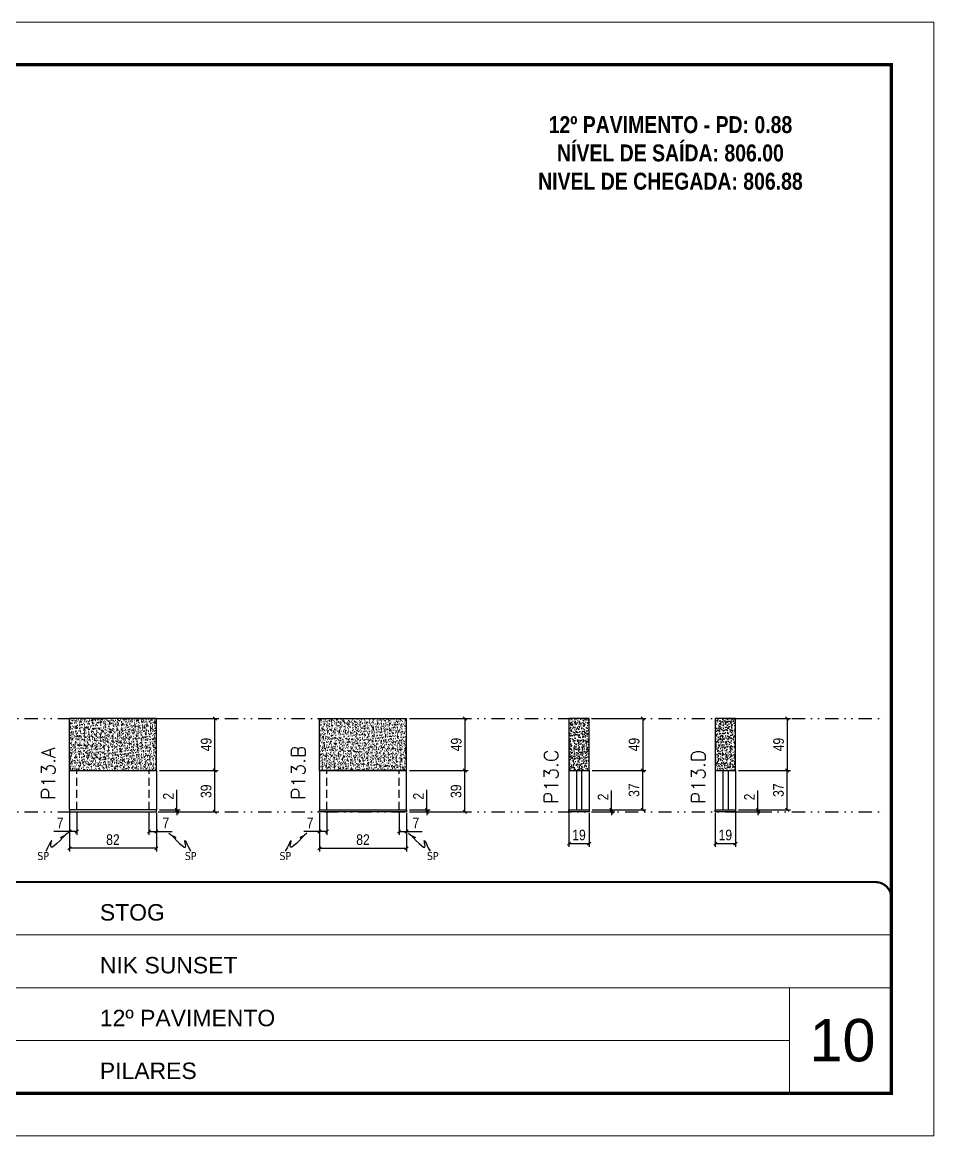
# Model space of a CAD drawing. Extents: x 808 to 7089, y -98 to 17032.
# Drawn here: x 3032 to 3892, y 13685 to 14735 of the extents above; entities that cross this region are included whole.
import ezdxf

# ---------------------------------------------------------------- set-up
doc = ezdxf.new("R2010")
doc.units = 0
for name, pattern in [('CONTINUO', [0]), ('DASHED', [0.75, 0.5, -0.25]), ('DIVIDE2', [0.625, 0.25, -0.125, 0, -0.125, 0, -0.125]), ('HIDDEN', [0.375, 0.25, -0.125])]:
    doc.linetypes.add(name, pattern=pattern)
for name, color, linetype, lineweight in [('CARIMBO', 255, 'Continuous', 9), ('Folhas', 255, 'Continuous', 9), ('SARRAFO DE PRESSAO', 251, 'DASHED', 9), ('Texto Seção', 7, 'Continuous', 15)]:
    doc.layers.add(name, color=color, linetype=linetype, lineweight=lineweight)
for name, color, linetype in [('COTA', 241, 'Continuous'), ('NOMENCLATURA', 7, 'Continuous'), ('Nível', 160, 'Continuous'), ('Painéis', 200, 'Continuous'), ('SARR_2.2x7', 40, 'Continuous'), ('Sarrafo de Pressão', 42, 'HIDDEN'), ('texto', 7, 'Continuous')]:
    doc.layers.add(name, color=color, linetype=linetype)
doc.styles.add('ARIAL', font='arial.ttf')
doc.styles.add('COTA TECNICA', font='techl___.ttf', dxfattribs={"height": 10})
doc.styles.add('COTA TECNICA-50', font='techl___.ttf', dxfattribs={"height": 10})
doc.styles.add('REGUA-120', font='ROMANS.shx', dxfattribs={"height": 15})
doc.styles.add('ROMANC', font='techb___.ttf', dxfattribs={"height": 2.5})
doc.styles.get("Standard").update_dxf_attribs({"font": 'arial.ttf'})
doc.dimstyles.new('COTA PAINEL-50', dxfattribs={"dimtxt": 10, "dimasz": 3, "dimexe": 3, "dimexo": 3, "dimgap": 3, "dimtad": 1, "dimdec": 1, "dimzin": 12, "dimdsep": 46, "dimtxsty": 'COTA TECNICA-50', "dimblk1": 'OBLIQUE', "dimblk2": 'OBLIQUE', "dimsah": 1, "dimcen": 0.9, "dimclrd": 4, "dimclre": 4, "dimclrt": 240, "dimadec": 1, "dimazin": 3, "dimtfac": 1, "dimtdec": 1, "dimtmove": 0, "dimatfit": 3, "dimfxl": 1, "dimtolj": 1, "dimtzin": 12, "dimarcsym": 0})
doc.dimstyles.new('PAINEL', dxfattribs={"dimtxt": 10, "dimasz": 3, "dimexe": 3, "dimexo": 3, "dimgap": 3, "dimtad": 1, "dimdec": 1, "dimzin": 12, "dimdsep": 46, "dimtxsty": 'COTA TECNICA', "dimblk1": 'OBLIQUE', "dimblk2": 'OBLIQUE', "dimsah": 1, "dimcen": 0.9, "dimclrd": 4, "dimclre": 4, "dimclrt": 240, "dimadec": 1, "dimazin": 3, "dimtfac": 1, "dimtdec": 1, "dimtmove": 0, "dimatfit": 3, "dimfxl": 1, "dimtolj": 1, "dimtzin": 12, "dimarcsym": 0})
doc.dimstyles.get("Standard").update_dxf_attribs({"dimtxt": 0.18, "dimasz": 0.18, "dimexe": 0.18, "dimexo": 0.0625, "dimgap": 0.09, "dimtad": 0, "dimtih": 1, "dimtoh": 1, "dimdec": 4, "dimzin": 0, "dimdsep": 46, "dimtxsty": 'Standard', "dimcen": 0.09, "dimadec": 0, "dimazin": 0, "dimtfac": 1, "dimtdec": 4, "dimtofl": 0, "dimtmove": 0, "dimatfit": 3, "dimfxl": 1, "dimtolj": 1, "dimtzin": 0, "dimarcsym": 0})

# ---------------------------------------------------------------- blocks, each defined once
blk = doc.blocks.new('9999999999')
at = {"color": 30, "linetype": 'CONTINUO'}
for p, q in [((98564.6, 34379.6), (99584, 34379.6)), ((98564.6, 34329.8), (99488, 34329.8)), ((99584, 34329.8), (99488, 34329.8)), ((99488, 34329.8), (99488, 34230.2)), ((98564.6, 34280), (99488, 34280))]:
    blk.add_line(p, q, dxfattribs=at)
at = {"color": 30, "linetype": 'CONTINUO', "const_width": 2}
blk.add_lwpolyline([(99584, 34230.2), (99584, 34414.4, 0.414214), (99569, 34429.4), (98229, 34429.4, 0.414214), (98214, 34414.4), (98214, 34245.2, 0.414214), (98229, 34230.2), (99584, 34230.2)], format="xyb", dxfattribs=at)
at = {"layer": 'Folhas'}
blk.add_lwpolyline([(98139, 34190.2), (99624, 34190.2), (99624, 35240.2), (98139, 35240.2)], close=True, dxfattribs=at)
at = {"layer": 'Folhas', "color": 30, "const_width": 3}
blk.add_lwpolyline([(98214, 34230.2), (99584, 34230.2), (99584, 35200.2), (98214, 35200.2)], close=True, dxfattribs=at)
at = {"color": 7, "linetype": 'Continuous', "ltscale": 5, "style": 'ARIAL'}
for s, height, p in [('STOG', 15.48, (98837.7, 34393.1)), ('NIK SUNSET', 15.48, (98837.7, 34343.3)), ('12º PAVIMENTO', 15.483, (98837.7, 34293.5)), ('PILARES', 15.48, (98837.7, 34243.7))]:
    blk.add_text(s, height=height, dxfattribs=at).set_placement(p)
blk = doc.blocks.new('_Oblique')
at = {"color": 0, "linetype": 'ByBlock', "lineweight": -2}
blk.add_line((-0.5, -0.5), (0.5, 0.5), dxfattribs=at)
blk = doc.blocks.new('*D1225')
at = {"layer": 'COTA', "color": 4, "lineweight": -2, "transparency": 16777216}
for p, q in [((3076.7, 13989.7), (3076.7, 13953.4)), ((3158.7, 13989.7), (3158.7, 13953.4)), ((3158.7, 13956.4), (3076.7, 13956.4))]:
    blk.add_line(p, q, dxfattribs=at)
at = {"layer": 'Defpoints', "color": 0, "transparency": 16777216}
for p in [(3076.7, 13992.7), (3158.7, 13992.7), (3076.7, 13956.4)]:
    blk.add_point(p, dxfattribs=at)
at = {"layer": 'COTA', "color": 4, "lineweight": -2, "transparency": 16777216, "xscale": 3, "yscale": 3, "zscale": 3, "rotation": 180}
blk.add_blockref('_Oblique', (3076.7, 13956.4), dxfattribs=at)
at = {"layer": 'COTA', "color": 4, "lineweight": -2, "transparency": 16777216, "xscale": 3, "yscale": 3, "zscale": 3}
blk.add_blockref('_Oblique', (3158.7, 13956.4), dxfattribs=at)
at = {"layer": 'COTA', "color": 240, "transparency": 16777216, "insert": (3117.7, 13964.5), "char_height": 10, "attachment_point": 5, "style": 'COTA TECNICA'}
blk.add_mtext('\\A1;82', dxfattribs=at)
blk = doc.blocks.new('*D1226')
at = {"layer": 'COTA', "color": 4, "lineweight": -2, "transparency": 16777216}
for p, q in [((3151.7, 13989.7), (3151.7, 13969.2)), ((3158.7, 13987.7), (3158.7, 13969.2)), ((3151.7, 13972.2), (3158.7, 13972.2)), ((3158.7, 13972.2), (3173.5, 13972.2))]:
    blk.add_line(p, q, dxfattribs=at)
at = {"layer": 'Defpoints', "color": 0, "transparency": 16777216}
for p in [(3151.7, 13992.7), (3158.7, 13990.7), (3158.7, 13972.2)]:
    blk.add_point(p, dxfattribs=at)
at = {"layer": 'COTA', "color": 4, "lineweight": -2, "transparency": 16777216, "xscale": 3, "yscale": 3, "zscale": 3, "rotation": 180}
blk.add_blockref('_Oblique', (3151.7, 13972.2), dxfattribs=at)
at = {"layer": 'COTA', "color": 4, "lineweight": -2, "transparency": 16777216, "xscale": 3, "yscale": 3, "zscale": 3}
blk.add_blockref('_Oblique', (3158.7, 13972.2), dxfattribs=at)
at = {"layer": 'COTA', "color": 240, "transparency": 16777216, "insert": (3167.6, 13980.3), "char_height": 10, "attachment_point": 5, "style": 'COTA TECNICA-50'}
blk.add_mtext('\\A1;7', dxfattribs=at)
blk = doc.blocks.new('*D1227')
at = {"layer": 'COTA', "color": 4, "lineweight": -2, "transparency": 16777216}
for p, q in [((3076.7, 13987.7), (3076.7, 13969.2)), ((3083.7, 13989.7), (3083.7, 13969.2)), ((3076.7, 13972.2), (3062, 13972.2)), ((3083.7, 13972.2), (3076.7, 13972.2))]:
    blk.add_line(p, q, dxfattribs=at)
at = {"layer": 'Defpoints', "color": 0, "transparency": 16777216}
for p in [(3076.7, 13990.7), (3083.7, 13992.7), (3076.7, 13972.2)]:
    blk.add_point(p, dxfattribs=at)
at = {"layer": 'COTA', "color": 4, "lineweight": -2, "transparency": 16777216, "xscale": 3, "yscale": 3, "zscale": 3, "rotation": 180}
blk.add_blockref('_Oblique', (3076.7, 13972.2), dxfattribs=at)
at = {"layer": 'COTA', "color": 4, "lineweight": -2, "transparency": 16777216, "xscale": 3, "yscale": 3, "zscale": 3}
blk.add_blockref('_Oblique', (3083.7, 13972.2), dxfattribs=at)
at = {"layer": 'COTA', "color": 240, "transparency": 16777216, "insert": (3067.9, 13980.3), "char_height": 10, "attachment_point": 5, "style": 'COTA TECNICA-50'}
blk.add_mtext('\\A1;7', dxfattribs=at)
blk = doc.blocks.new('*D1228')
at = {"layer": 'COTA', "color": 4, "linetype": 'ByBlock', "lineweight": -2, "transparency": 16777216}
for p, q in [((3161.7, 14029.7), (3216.8, 14029.7)), ((3213.8, 13990.7), (3213.8, 14029.7)), ((3161.7, 13990.7), (3216.8, 13990.7))]:
    blk.add_line(p, q, dxfattribs=at)
at = {"layer": 'Defpoints', "color": 0, "linetype": 'ByBlock', "transparency": 16777216}
for p in [(3158.7, 14029.7), (3213.8, 14029.7), (3158.7, 13990.7)]:
    blk.add_point(p, dxfattribs=at)
at = {"layer": 'COTA', "color": 4, "linetype": 'ByBlock', "lineweight": -2, "transparency": 16777216, "xscale": 3, "yscale": 3, "zscale": 3}
for p, rotation in [((3213.8, 14029.7), 90), ((3213.8, 13990.7), 270)]:
    blk.add_blockref('_Oblique', p, dxfattribs=dict(at, rotation=rotation))
at = {"layer": 'COTA', "color": 240, "linetype": 'ByBlock', "transparency": 16777216, "insert": (3205.6, 14010.2), "char_height": 10, "attachment_point": 5, "rotation": 90, "style": 'COTA TECNICA'}
blk.add_mtext('\\A1;39', dxfattribs=at)
blk = doc.blocks.new('*D1229')
at = {"layer": 'COTA', "color": 4, "lineweight": -2, "transparency": 16777216}
for p, q in [((3178, 13992.7), (3178, 14011.5)), ((3161.7, 13992.7), (3181, 13992.7)), ((3161.7, 13990.7), (3181, 13990.7)), ((3178, 13990.7), (3178, 13992.7)), ((3178, 13990.7), (3178, 13987.7))]:
    blk.add_line(p, q, dxfattribs=at)
at = {"layer": 'Defpoints', "color": 0, "transparency": 16777216}
for p in [(3158.7, 13992.7), (3158.7, 13990.7), (3178, 13990.7)]:
    blk.add_point(p, dxfattribs=at)
at = {"layer": 'COTA', "color": 4, "lineweight": -2, "transparency": 16777216, "xscale": 3, "yscale": 3, "zscale": 3}
for p, rotation in [((3178, 13992.7), 270), ((3178, 13990.7), 90)]:
    blk.add_blockref('_Oblique', p, dxfattribs=dict(at, rotation=rotation))
at = {"layer": 'COTA', "color": 240, "transparency": 16777216, "insert": (3170, 14005.5), "char_height": 10, "attachment_point": 5, "rotation": 90, "style": 'COTA TECNICA-50'}
blk.add_mtext('\\A1;2', dxfattribs=at)
blk = doc.blocks.new('*D1230')
at = {"layer": 'COTA', "color": 4, "linetype": 'ByBlock', "lineweight": -2, "transparency": 16777216}
for p, q in [((3161.7, 14029.7), (3216.8, 14029.7)), ((3213.8, 13990.7), (3213.8, 14029.7)), ((3161.7, 13990.7), (3216.8, 13990.7))]:
    blk.add_line(p, q, dxfattribs=at)
at = {"layer": 'Defpoints', "color": 0, "linetype": 'ByBlock', "transparency": 16777216}
for p in [(3158.7, 14029.7), (3213.8, 14029.7), (3158.7, 13990.7)]:
    blk.add_point(p, dxfattribs=at)
at = {"layer": 'COTA', "color": 4, "linetype": 'ByBlock', "lineweight": -2, "transparency": 16777216, "xscale": 3, "yscale": 3, "zscale": 3}
for p, rotation in [((3213.8, 14029.7), 90), ((3213.8, 13990.7), 270)]:
    blk.add_blockref('_Oblique', p, dxfattribs=dict(at, rotation=rotation))
at = {"layer": 'COTA', "color": 240, "linetype": 'ByBlock', "transparency": 16777216, "insert": (3205.6, 14010.2), "char_height": 10, "attachment_point": 5, "rotation": 90, "style": 'COTA TECNICA'}
blk.add_mtext('\\A1;39', dxfattribs=at)
blk = doc.blocks.new('*D1231')
at = {"layer": 'COTA', "color": 4, "lineweight": -2, "transparency": 16777216}
for p, q in [((3685.7, 13989.7), (3685.7, 13957.8)), ((3704.7, 13989.7), (3704.7, 13957.8)), ((3685.7, 13960.8), (3704.7, 13960.8))]:
    blk.add_line(p, q, dxfattribs=at)
at = {"layer": 'Defpoints', "color": 0, "transparency": 16777216}
for p in [(3685.7, 13992.7), (3704.7, 13992.7), (3704.7, 13960.8)]:
    blk.add_point(p, dxfattribs=at)
at = {"layer": 'COTA', "color": 4, "lineweight": -2, "transparency": 16777216, "xscale": 3, "yscale": 3, "zscale": 3, "rotation": 180}
blk.add_blockref('_Oblique', (3685.7, 13960.8), dxfattribs=at)
at = {"layer": 'COTA', "color": 4, "lineweight": -2, "transparency": 16777216, "xscale": 3, "yscale": 3, "zscale": 3}
blk.add_blockref('_Oblique', (3704.7, 13960.8), dxfattribs=at)
at = {"layer": 'COTA', "color": 240, "transparency": 16777216, "insert": (3695.2, 13968.9), "char_height": 10, "attachment_point": 5, "style": 'COTA TECNICA'}
blk.add_mtext('\\A1;19', dxfattribs=at)
blk = doc.blocks.new('*D1232')
at = {"layer": 'COTA', "color": 4, "lineweight": -2, "transparency": 16777216}
for p, q in [((3725.9, 13992.7), (3725.9, 14010.9)), ((3707.7, 13992.7), (3728.9, 13992.7)), ((3707.7, 13990.7), (3728.9, 13990.7)), ((3725.9, 13990.7), (3725.9, 13992.7)), ((3725.9, 13990.7), (3725.9, 13987.7))]:
    blk.add_line(p, q, dxfattribs=at)
at = {"layer": 'Defpoints', "color": 0, "transparency": 16777216}
for p in [(3704.7, 13992.7), (3704.7, 13990.7), (3725.9, 13992.7)]:
    blk.add_point(p, dxfattribs=at)
at = {"layer": 'COTA', "color": 4, "lineweight": -2, "transparency": 16777216, "xscale": 3, "yscale": 3, "zscale": 3}
for p, rotation in [((3725.9, 13992.7), 270), ((3725.9, 13990.7), 90)]:
    blk.add_blockref('_Oblique', p, dxfattribs=dict(at, rotation=rotation))
at = {"layer": 'COTA', "color": 240, "transparency": 16777216, "insert": (3717.9, 14004.8), "char_height": 10, "attachment_point": 5, "rotation": 90, "style": 'COTA TECNICA-50'}
blk.add_mtext('\\A1;2', dxfattribs=at)
blk = doc.blocks.new('*D1244')
at = {"layer": 'COTA', "color": 4, "linetype": 'ByBlock', "lineweight": -2, "transparency": 16777216}
for p, q in [((3707.7, 14078.7), (3756.5, 14078.7)), ((3753.5, 14078.7), (3753.5, 14029.7)), ((3707.7, 14029.7), (3756.5, 14029.7))]:
    blk.add_line(p, q, dxfattribs=at)
at = {"layer": 'Defpoints', "color": 0, "linetype": 'ByBlock', "transparency": 16777216}
for p in [(3704.7, 14078.7), (3704.7, 14029.7), (3753.5, 14029.7)]:
    blk.add_point(p, dxfattribs=at)
at = {"layer": 'COTA', "color": 4, "linetype": 'ByBlock', "lineweight": -2, "transparency": 16777216, "xscale": 3, "yscale": 3, "zscale": 3}
for p, rotation in [((3753.5, 14078.7), 90), ((3753.5, 14029.7), 270)]:
    blk.add_blockref('_Oblique', p, dxfattribs=dict(at, rotation=rotation))
at = {"layer": 'COTA', "color": 240, "linetype": 'ByBlock', "transparency": 16777216, "insert": (3745.4, 14054.2), "char_height": 10, "attachment_point": 5, "rotation": 90, "style": 'COTA TECNICA'}
blk.add_mtext('\\A1;49', dxfattribs=at)
blk = doc.blocks.new('*D1245')
at = {"layer": 'COTA', "color": 4, "lineweight": -2, "transparency": 16777216}
for p, q in [((3707.7, 14029.7), (3756.5, 14029.7)), ((3753.5, 13992.7), (3753.5, 14029.7)), ((3707.7, 13992.7), (3756.5, 13992.7))]:
    blk.add_line(p, q, dxfattribs=at)
at = {"layer": 'Defpoints', "color": 0, "transparency": 16777216}
for p in [(3704.7, 14029.7), (3753.5, 14029.7), (3704.7, 13992.7)]:
    blk.add_point(p, dxfattribs=at)
at = {"layer": 'COTA', "color": 4, "lineweight": -2, "transparency": 16777216, "xscale": 3, "yscale": 3, "zscale": 3}
for p, rotation in [((3753.5, 14029.7), 90), ((3753.5, 13992.7), 270)]:
    blk.add_blockref('_Oblique', p, dxfattribs=dict(at, rotation=rotation))
at = {"layer": 'COTA', "color": 240, "transparency": 16777216, "insert": (3745.3, 14011.2), "char_height": 10, "attachment_point": 5, "rotation": 90, "style": 'COTA TECNICA-50'}
blk.add_mtext('\\A1;37', dxfattribs=at)
blk = doc.blocks.new('*D1233')
at = {"layer": 'COTA', "color": 4, "lineweight": -2, "transparency": 16777216}
for p, q in [((3312.5, 13989.7), (3312.5, 13953.4)), ((3394.5, 13989.7), (3394.5, 13953.4)), ((3312.5, 13956.4), (3394.5, 13956.4))]:
    blk.add_line(p, q, dxfattribs=at)
at = {"layer": 'Defpoints', "color": 0, "transparency": 16777216}
for p in [(3312.5, 13992.7), (3394.5, 13992.7), (3394.5, 13956.4)]:
    blk.add_point(p, dxfattribs=at)
at = {"layer": 'COTA', "color": 4, "lineweight": -2, "transparency": 16777216, "xscale": 3, "yscale": 3, "zscale": 3, "rotation": 180}
blk.add_blockref('_Oblique', (3312.5, 13956.4), dxfattribs=at)
at = {"layer": 'COTA', "color": 4, "lineweight": -2, "transparency": 16777216, "xscale": 3, "yscale": 3, "zscale": 3}
blk.add_blockref('_Oblique', (3394.5, 13956.4), dxfattribs=at)
at = {"layer": 'COTA', "color": 240, "transparency": 16777216, "insert": (3353.5, 13964.5), "char_height": 10, "attachment_point": 5, "style": 'COTA TECNICA'}
blk.add_mtext('\\A1;82', dxfattribs=at)
blk = doc.blocks.new('*D1234')
at = {"layer": 'COTA', "color": 4, "lineweight": -2, "transparency": 16777216}
for p, q in [((3312.5, 13987.7), (3312.5, 13969.2)), ((3319.5, 13989.7), (3319.5, 13969.2)), ((3312.5, 13972.2), (3297.8, 13972.2)), ((3319.5, 13972.2), (3312.5, 13972.2))]:
    blk.add_line(p, q, dxfattribs=at)
at = {"layer": 'Defpoints', "color": 0, "transparency": 16777216}
for p in [(3312.5, 13990.7), (3319.5, 13992.7), (3312.5, 13972.2)]:
    blk.add_point(p, dxfattribs=at)
at = {"layer": 'COTA', "color": 4, "lineweight": -2, "transparency": 16777216, "xscale": 3, "yscale": 3, "zscale": 3, "rotation": 180}
blk.add_blockref('_Oblique', (3312.5, 13972.2), dxfattribs=at)
at = {"layer": 'COTA', "color": 4, "lineweight": -2, "transparency": 16777216, "xscale": 3, "yscale": 3, "zscale": 3}
blk.add_blockref('_Oblique', (3319.5, 13972.2), dxfattribs=at)
at = {"layer": 'COTA', "color": 240, "transparency": 16777216, "insert": (3303.6, 13980.3), "char_height": 10, "attachment_point": 5, "style": 'COTA TECNICA-50'}
blk.add_mtext('\\A1;7', dxfattribs=at)
blk = doc.blocks.new('*D1235')
at = {"layer": 'COTA', "color": 4, "lineweight": -2, "transparency": 16777216}
for p, q in [((3387.5, 13989.7), (3387.5, 13969.2)), ((3394.5, 13987.7), (3394.5, 13969.2)), ((3387.5, 13972.2), (3394.5, 13972.2)), ((3394.5, 13972.2), (3409.2, 13972.2))]:
    blk.add_line(p, q, dxfattribs=at)
at = {"layer": 'Defpoints', "color": 0, "transparency": 16777216}
for p in [(3387.5, 13992.7), (3394.5, 13990.7), (3394.5, 13972.2)]:
    blk.add_point(p, dxfattribs=at)
at = {"layer": 'COTA', "color": 4, "lineweight": -2, "transparency": 16777216, "xscale": 3, "yscale": 3, "zscale": 3, "rotation": 180}
blk.add_blockref('_Oblique', (3387.5, 13972.2), dxfattribs=at)
at = {"layer": 'COTA', "color": 4, "lineweight": -2, "transparency": 16777216, "xscale": 3, "yscale": 3, "zscale": 3}
blk.add_blockref('_Oblique', (3394.5, 13972.2), dxfattribs=at)
at = {"layer": 'COTA', "color": 240, "transparency": 16777216, "insert": (3403.4, 13980.3), "char_height": 10, "attachment_point": 5, "style": 'COTA TECNICA-50'}
blk.add_mtext('\\A1;7', dxfattribs=at)
blk = doc.blocks.new('*D1236')
at = {"layer": 'COTA', "color": 4, "linetype": 'ByBlock', "lineweight": -2, "transparency": 16777216}
for p, q in [((3397.5, 14029.7), (3452.6, 14029.7)), ((3449.6, 13990.7), (3449.6, 14029.7)), ((3397.5, 13990.7), (3452.6, 13990.7))]:
    blk.add_line(p, q, dxfattribs=at)
at = {"layer": 'Defpoints', "color": 0, "linetype": 'ByBlock', "transparency": 16777216}
for p in [(3394.5, 14029.7), (3449.6, 14029.7), (3394.5, 13990.7)]:
    blk.add_point(p, dxfattribs=at)
at = {"layer": 'COTA', "color": 4, "linetype": 'ByBlock', "lineweight": -2, "transparency": 16777216, "xscale": 3, "yscale": 3, "zscale": 3}
for p, rotation in [((3449.6, 14029.7), 90), ((3449.6, 13990.7), 270)]:
    blk.add_blockref('_Oblique', p, dxfattribs=dict(at, rotation=rotation))
at = {"layer": 'COTA', "color": 240, "linetype": 'ByBlock', "transparency": 16777216, "insert": (3441.3, 14010.2), "char_height": 10, "attachment_point": 5, "rotation": 90, "style": 'COTA TECNICA'}
blk.add_mtext('\\A1;39', dxfattribs=at)
blk = doc.blocks.new('*D1237')
at = {"layer": 'COTA', "color": 4, "lineweight": -2, "transparency": 16777216}
for p, q in [((3413.8, 13992.7), (3413.8, 14011.5)), ((3397.5, 13992.7), (3416.8, 13992.7)), ((3397.5, 13990.7), (3416.8, 13990.7)), ((3413.8, 13990.7), (3413.8, 13992.7)), ((3413.8, 13990.7), (3413.8, 13987.7))]:
    blk.add_line(p, q, dxfattribs=at)
at = {"layer": 'Defpoints', "color": 0, "transparency": 16777216}
for p in [(3394.5, 13992.7), (3394.5, 13990.7), (3413.8, 13990.7)]:
    blk.add_point(p, dxfattribs=at)
at = {"layer": 'COTA', "color": 4, "lineweight": -2, "transparency": 16777216, "xscale": 3, "yscale": 3, "zscale": 3}
for p, rotation in [((3413.8, 13992.7), 270), ((3413.8, 13990.7), 90)]:
    blk.add_blockref('_Oblique', p, dxfattribs=dict(at, rotation=rotation))
at = {"layer": 'COTA', "color": 240, "transparency": 16777216, "insert": (3405.8, 14005.5), "char_height": 10, "attachment_point": 5, "rotation": 90, "style": 'COTA TECNICA-50'}
blk.add_mtext('\\A1;2', dxfattribs=at)
blk = doc.blocks.new('*D1238')
at = {"layer": 'COTA', "color": 4, "linetype": 'ByBlock', "lineweight": -2, "transparency": 16777216}
for p, q in [((3397.5, 14029.7), (3452.6, 14029.7)), ((3449.6, 13990.7), (3449.6, 14029.7)), ((3397.5, 13990.7), (3452.6, 13990.7))]:
    blk.add_line(p, q, dxfattribs=at)
at = {"layer": 'Defpoints', "color": 0, "linetype": 'ByBlock', "transparency": 16777216}
for p in [(3394.5, 14029.7), (3449.6, 14029.7), (3394.5, 13990.7)]:
    blk.add_point(p, dxfattribs=at)
at = {"layer": 'COTA', "color": 4, "linetype": 'ByBlock', "lineweight": -2, "transparency": 16777216, "xscale": 3, "yscale": 3, "zscale": 3}
for p, rotation in [((3449.6, 14029.7), 90), ((3449.6, 13990.7), 270)]:
    blk.add_blockref('_Oblique', p, dxfattribs=dict(at, rotation=rotation))
at = {"layer": 'COTA', "color": 240, "linetype": 'ByBlock', "transparency": 16777216, "insert": (3441.3, 14010.2), "char_height": 10, "attachment_point": 5, "rotation": 90, "style": 'COTA TECNICA'}
blk.add_mtext('\\A1;39', dxfattribs=at)
blk = doc.blocks.new('*D1239')
at = {"layer": 'COTA', "color": 4, "lineweight": -2, "transparency": 16777216}
for p, q in [((3547.7, 13989.7), (3547.7, 13957.8)), ((3566.7, 13989.7), (3566.7, 13957.8)), ((3547.7, 13960.8), (3566.7, 13960.8))]:
    blk.add_line(p, q, dxfattribs=at)
at = {"layer": 'Defpoints', "color": 0, "transparency": 16777216}
for p in [(3547.7, 13992.7), (3566.7, 13992.7), (3566.7, 13960.8)]:
    blk.add_point(p, dxfattribs=at)
at = {"layer": 'COTA', "color": 4, "lineweight": -2, "transparency": 16777216, "xscale": 3, "yscale": 3, "zscale": 3, "rotation": 180}
blk.add_blockref('_Oblique', (3547.7, 13960.8), dxfattribs=at)
at = {"layer": 'COTA', "color": 4, "lineweight": -2, "transparency": 16777216, "xscale": 3, "yscale": 3, "zscale": 3}
blk.add_blockref('_Oblique', (3566.7, 13960.8), dxfattribs=at)
at = {"layer": 'COTA', "color": 240, "transparency": 16777216, "insert": (3557.2, 13968.9), "char_height": 10, "attachment_point": 5, "style": 'COTA TECNICA'}
blk.add_mtext('\\A1;19', dxfattribs=at)
blk = doc.blocks.new('*D1240')
at = {"layer": 'COTA', "color": 4, "lineweight": -2, "transparency": 16777216}
for p, q in [((3587.9, 13992.7), (3587.9, 14010.9)), ((3569.7, 13992.7), (3590.9, 13992.7)), ((3569.7, 13990.7), (3590.9, 13990.7)), ((3587.9, 13990.7), (3587.9, 13992.7)), ((3587.9, 13990.7), (3587.9, 13987.7))]:
    blk.add_line(p, q, dxfattribs=at)
at = {"layer": 'Defpoints', "color": 0, "transparency": 16777216}
for p in [(3566.7, 13992.7), (3566.7, 13990.7), (3587.9, 13992.7)]:
    blk.add_point(p, dxfattribs=at)
at = {"layer": 'COTA', "color": 4, "lineweight": -2, "transparency": 16777216, "xscale": 3, "yscale": 3, "zscale": 3}
for p, rotation in [((3587.9, 13992.7), 270), ((3587.9, 13990.7), 90)]:
    blk.add_blockref('_Oblique', p, dxfattribs=dict(at, rotation=rotation))
at = {"layer": 'COTA', "color": 240, "transparency": 16777216, "insert": (3579.9, 14004.8), "char_height": 10, "attachment_point": 5, "rotation": 90, "style": 'COTA TECNICA-50'}
blk.add_mtext('\\A1;2', dxfattribs=at)
blk = doc.blocks.new('*D1246')
at = {"layer": 'COTA', "color": 4, "linetype": 'ByBlock', "lineweight": -2, "transparency": 16777216}
for p, q in [((3569.7, 14078.7), (3620.3, 14078.7)), ((3617.3, 14078.7), (3617.3, 14029.7)), ((3569.7, 14029.7), (3620.3, 14029.7))]:
    blk.add_line(p, q, dxfattribs=at)
at = {"layer": 'Defpoints', "color": 0, "linetype": 'ByBlock', "transparency": 16777216}
for p in [(3566.7, 14078.7), (3566.7, 14029.7), (3617.3, 14029.7)]:
    blk.add_point(p, dxfattribs=at)
at = {"layer": 'COTA', "color": 4, "linetype": 'ByBlock', "lineweight": -2, "transparency": 16777216, "xscale": 3, "yscale": 3, "zscale": 3}
for p, rotation in [((3617.3, 14078.7), 90), ((3617.3, 14029.7), 270)]:
    blk.add_blockref('_Oblique', p, dxfattribs=dict(at, rotation=rotation))
at = {"layer": 'COTA', "color": 240, "linetype": 'ByBlock', "transparency": 16777216, "insert": (3609.2, 14054.2), "char_height": 10, "attachment_point": 5, "rotation": 90, "style": 'COTA TECNICA'}
blk.add_mtext('\\A1;49', dxfattribs=at)
blk = doc.blocks.new('*D1247')
at = {"layer": 'COTA', "color": 4, "lineweight": -2, "transparency": 16777216}
for p, q in [((3569.7, 14029.7), (3620.3, 14029.7)), ((3617.3, 13992.7), (3617.3, 14029.7)), ((3569.7, 13992.7), (3620.3, 13992.7))]:
    blk.add_line(p, q, dxfattribs=at)
at = {"layer": 'Defpoints', "color": 0, "transparency": 16777216}
for p in [(3566.7, 14029.7), (3617.3, 14029.7), (3566.7, 13992.7)]:
    blk.add_point(p, dxfattribs=at)
at = {"layer": 'COTA', "color": 4, "lineweight": -2, "transparency": 16777216, "xscale": 3, "yscale": 3, "zscale": 3}
for p, rotation in [((3617.3, 14029.7), 90), ((3617.3, 13992.7), 270)]:
    blk.add_blockref('_Oblique', p, dxfattribs=dict(at, rotation=rotation))
at = {"layer": 'COTA', "color": 240, "transparency": 16777216, "insert": (3609.1, 14011.2), "char_height": 10, "attachment_point": 5, "rotation": 90, "style": 'COTA TECNICA-50'}
blk.add_mtext('\\A1;37', dxfattribs=at)
blk = doc.blocks.new('*D1241')
at = {"layer": 'COTA', "color": 4, "lineweight": -2, "transparency": 16777216}
for p, q in [((3397.5, 14078.7), (3452.6, 14078.7)), ((3449.6, 14078.7), (3449.6, 14029.7)), ((3397.5, 14029.7), (3452.6, 14029.7))]:
    blk.add_line(p, q, dxfattribs=at)
at = {"layer": 'Defpoints', "color": 0, "transparency": 16777216}
for p in [(3394.5, 14078.7), (3394.5, 14029.7), (3449.6, 14029.7)]:
    blk.add_point(p, dxfattribs=at)
at = {"layer": 'COTA', "color": 4, "lineweight": -2, "transparency": 16777216, "xscale": 3, "yscale": 3, "zscale": 3}
for p, rotation in [((3449.6, 14078.7), 90), ((3449.6, 14029.7), 270)]:
    blk.add_blockref('_Oblique', p, dxfattribs=dict(at, rotation=rotation))
at = {"layer": 'COTA', "color": 240, "transparency": 16777216, "insert": (3441.5, 14054.2), "char_height": 10, "attachment_point": 5, "rotation": 90, "style": 'COTA TECNICA-50'}
blk.add_mtext('\\A1;49', dxfattribs=at)
blk = doc.blocks.new('*D1242')
at = {"layer": 'COTA', "color": 4, "lineweight": -2, "transparency": 16777216}
for p, q in [((3127.7, 14078.7), (3216.8, 14078.7)), ((3213.8, 14029.7), (3213.8, 14078.7)), ((3161.7, 14029.7), (3216.8, 14029.7))]:
    blk.add_line(p, q, dxfattribs=at)
at = {"layer": 'Defpoints', "color": 0, "transparency": 16777216}
for p in [(3124.7, 14078.7), (3213.8, 14078.7), (3158.7, 14029.7)]:
    blk.add_point(p, dxfattribs=at)
at = {"layer": 'COTA', "color": 4, "lineweight": -2, "transparency": 16777216, "xscale": 3, "yscale": 3, "zscale": 3}
for p, rotation in [((3213.8, 14078.7), 90), ((3213.8, 14029.7), 270)]:
    blk.add_blockref('_Oblique', p, dxfattribs=dict(at, rotation=rotation))
at = {"layer": 'COTA', "color": 240, "transparency": 16777216, "insert": (3205.7, 14054.2), "char_height": 10, "attachment_point": 5, "rotation": 90, "style": 'COTA TECNICA-50'}
blk.add_mtext('\\A1;49', dxfattribs=at)

msp = doc.modelspace()

# ---------------------------------------------------------------- hatches: boundary and pattern name
at = {"layer": 'COTA', "linetype": 'ByBlock'}
h = msp.add_hatch(dxfattribs=at)
h.set_pattern_fill('AR-CONC', color=256, scale=0.03)
h.paths.add_polyline_path([(3076.75, 14078.74), (3076.75, 14029.74), (3158.75, 14029.74), (3158.75, 14078.74)])
h = msp.add_hatch(dxfattribs=at)
h.set_pattern_fill('AR-CONC', color=256, scale=0.03)
h.paths.add_polyline_path([(3394.51, 14078.74), (3312.51, 14078.74), (3312.51, 14029.74), (3394.51, 14029.74)])
h = msp.add_hatch(dxfattribs=at)
h.set_pattern_fill('AR-CONC', color=256, scale=0.03)
h.paths.add_polyline_path([(3566.67, 14078.74), (3547.67, 14078.74), (3547.67, 14029.74), (3566.67, 14029.74)])
h = msp.add_hatch(dxfattribs=at)
h.set_pattern_fill('AR-CONC', color=256, scale=0.03)
h.paths.add_polyline_path([(3685.7, 14029.74), (3704.7, 14029.74), (3704.7, 14078.74), (3685.7, 14078.74)])

# ---------------------------------------------------------------- linework, layer by layer
for p, q in [((3076.75, 14029.74), (3076.75, 14078.74)), ((3158.75, 14078.74), (3076.75, 14078.74)), ((3158.75, 14078.74), (3158.75, 14078.74)), ((3158.75, 14029.74), (3158.75, 14078.74)), ((3312.51, 14078.74), (3312.51, 14078.74)), ((3312.51, 14029.74), (3312.51, 14078.74)), ((3312.51, 14078.74), (3394.51, 14078.74)), ((3394.51, 14029.74), (3394.51, 14078.74))]:
    msp.add_line(p, q, dxfattribs=at)
for points in [[(3547.67, 14029.72), (3566.67, 14029.72), (3566.67, 14078.74), (3547.67, 14078.74)], [(3685.7, 14029.72), (3704.7, 14029.72), (3704.7, 14078.74), (3685.7, 14078.74)]]:
    msp.add_lwpolyline(points, close=True, dxfattribs=at)
at = {"layer": 'Nível', "color": 4, "linetype": 'DIVIDE2', "ltscale": 50}
for p, q in [((2908.66, 14078.74), (3851.67, 14078.74)), ((2908.66, 13990.74), (3851.67, 13990.74))]:
    msp.add_line(p, q, dxfattribs=at)
at = {"layer": 'Painéis'}
for p, q in [((3076.75, 14029.74), (3158.75, 14029.74)), ((3076.75, 13992.74), (3076.75, 14029.74)), ((3158.75, 14029.74), (3158.75, 13992.74)), ((3312.51, 14029.74), (3394.51, 14029.74)), ((3394.51, 14029.74), (3312.51, 14029.74)), ((3312.51, 14029.74), (3312.51, 13992.74)), ((3394.51, 13992.74), (3394.51, 14029.74)), ((3547.67, 14029.74), (3547.67, 13992.74)), ((3547.67, 14029.74), (3566.67, 14029.74)), ((3566.67, 14029.74), (3566.67, 13992.74)), ((3685.7, 14029.74), (3685.7, 13992.74)), ((3685.7, 14029.74), (3704.7, 14029.74)), ((3704.7, 14029.74), (3704.7, 13992.74)), ((3158.75, 13992.74), (3076.75, 13992.74)), ((3312.51, 13992.74), (3394.51, 13992.74)), ((3547.67, 13992.74), (3566.67, 13992.74)), ((3547.67, 13992.74), (3566.67, 13992.74)), ((3547.67, 13990.74), (3547.67, 13992.74)), ((3566.67, 13990.74), (3547.67, 13990.74)), ((3566.67, 13992.74), (3566.67, 13990.74)), ((3685.7, 13992.74), (3704.7, 13992.74)), ((3685.7, 13992.74), (3704.7, 13992.74)), ((3685.7, 13990.74), (3685.7, 13992.74)), ((3704.7, 13990.74), (3685.7, 13990.74)), ((3704.7, 13992.74), (3704.7, 13990.74))]:
    msp.add_line(p, q, dxfattribs=at)
for points in [[(3076.75, 13990.74), (3158.75, 13990.74), (3158.75, 13992.74), (3076.75, 13992.74)], [(3394.51, 13990.74), (3312.51, 13990.74), (3312.51, 13992.74), (3394.51, 13992.74)]]:
    msp.add_lwpolyline(points, close=True, dxfattribs=at)
at = {"layer": 'SARR_2.2x7'}
for p, q in [((3554.67, 14029.74), (3554.67, 13992.74)), ((3559.67, 14029.74), (3559.67, 13992.74)), ((3692.7, 14029.74), (3692.7, 13992.74)), ((3697.7, 14029.74), (3697.7, 13992.74))]:
    msp.add_line(p, q, dxfattribs=at)
at = {"layer": 'Sarrafo de Pressão', "ltscale": 30}
for p, q in [((3083.75, 13992.74), (3083.75, 14029.74)), ((3151.75, 13992.74), (3151.75, 14029.74)), ((3319.51, 13992.74), (3319.51, 14029.74)), ((3387.51, 13992.74), (3387.51, 14029.74))]:
    msp.add_line(p, q, dxfattribs=at)

# ---------------------------------------------------------------- block references
at = {"layer": 'SARRAFO DE PRESSAO', "color": 6, "linetype": 'ByBlock'}
msp.add_blockref('9999999999', (-95732.31, -20504.88), dxfattribs=at)

# ---------------------------------------------------------------- texts
at = {"layer": 'CARIMBO', "style": 'ARIAL'}
msp.add_text('10', height=40, dxfattribs=at).set_placement((3774.53, 13755.47))
at = {"layer": 'NOMENCLATURA', "color": 2, "insert": (3643.41, 14673.47), "char_height": 16, "attachment_point": 2, "style": 'ROMANC'}
msp.add_mtext_dynamic_manual_height_columns('\\P12º PAVIMENTO - PD: 0.88\\PNÍVEL DE SAÍDA: 806.00\\PNIVEL DE CHEGADA: 806.88', width=328.3607, gutter_width=1, heights=[0], dxfattribs=at)
at = {"layer": 'texto', "color": 0, "char_height": 7.5, "attachment_point": 5}
for insert in [(3051.97, 13949.06), (3190.99, 13949.06), (3280.26, 13949.06), (3419.29, 13949.06)]:
    msp.add_mtext('{\\fTahoma|b0|i0|c0|p34;\\C4;SP}', dxfattribs=dict(at, insert=insert))
at = {"layer": 'Texto Seção', "char_height": 13, "width": 285.3299, "attachment_point": 7, "rotation": 90, "style": 'REGUA-120'}
for s, insert in [('P13.A', (3063.28, 14001.99)), ('P13.B', (3299.04, 14001.99)), ('P13.C', (3537.43, 13998.15)), ('\\pxt4;P13.D', (3676.25, 13998.15))]:
    msp.add_mtext(s, dxfattribs=dict(at, insert=insert))

# ---------------------------------------------------------------- dimensions: what is measured, and where the dimension line sits
at = {"layer": 'COTA'}
for base, p1, p2, angle, picture, middle in [((3213.83, 14078.74), (3158.75, 14029.74), (3124.75, 14078.74), 90, '*D1242', (3205.73, 14054.24)), ((3449.59, 14029.74), (3394.51, 14078.74), (3394.51, 14029.74), 90, '*D1241', (3441.49, 14054.24)), ((3617.3, 14029.74), (3566.67, 13992.74), (3566.67, 14029.74), 90, '*D1247', (3609.08, 14011.24)), ((3753.54, 14029.72), (3704.7, 13992.74), (3704.7, 14029.72), 90, '*D1245', (3745.32, 14011.23)), ((3076.75, 13972.23), (3083.75, 13992.74), (3076.75, 13990.74), 180, '*D1227', (3067.88, 13980.3)), ((3312.51, 13972.23), (3319.51, 13992.74), (3312.51, 13990.74), 180, '*D1234', (3303.65, 13980.3))]:
    dim = msp.add_linear_dim(base=base, p1=p1, p2=p2, angle=angle, dimstyle='COTA PAINEL-50', dxfattribs=at)
    dim.commit()
    dim.dimension.update_dxf_attribs({"geometry": picture, "text_midpoint": middle})
at = {"layer": 'COTA', "linetype": 'ByBlock'}
for base, p1, p2, picture, middle in [((3617.3, 14029.72), (3566.67, 14078.74), (3566.67, 14029.72), '*D1246', (3609.2, 14054.23)), ((3753.54, 14029.72), (3704.7, 14078.74), (3704.7, 14029.72), '*D1244', (3745.44, 14054.23))]:
    dim = msp.add_linear_dim(base=base, p1=p1, p2=p2, angle=90, dimstyle='PAINEL', dxfattribs=at)
    dim.commit()
    dim.dimension.update_dxf_attribs({"geometry": picture, "text_midpoint": middle})
for p1, p2, picture, middle in [((3158.75, 13990.74), (3158.75, 14029.74), '*D1228', (3205.58, 14010.24)), ((3158.75, 13990.74), (3158.75, 14029.74), '*D1230', (3205.58, 14010.24)), ((3394.51, 13990.74), (3394.51, 14029.74), '*D1236', (3441.34, 14010.24)), ((3394.51, 13990.74), (3394.51, 14029.74), '*D1238', (3441.34, 14010.24))]:
    dim = msp.add_aligned_dim(p1=p1, p2=p2, distance=-55.08, dimstyle='PAINEL', dxfattribs=at)
    dim.commit()
    dim.dimension.update_dxf_attribs({"geometry": picture, "text_midpoint": middle})
at = {"layer": 'COTA'}
for base, p1, p2, picture, middle in [((3178, 13990.74), (3158.75, 13992.74), (3158.75, 13990.74), '*D1229', (3178, 14005.49)), ((3413.77, 13990.74), (3394.51, 13992.74), (3394.51, 13990.74), '*D1237', (3413.77, 14005.49)), ((3587.87, 13992.74), (3566.67, 13990.74), (3566.67, 13992.74), '*D1240', (3587.87, 14004.8)), ((3725.89, 13992.74), (3704.7, 13990.74), (3704.7, 13992.74), '*D1232', (3725.89, 14004.8))]:
    dim = msp.add_linear_dim(base=base, p1=p1, p2=p2, angle=90, dimstyle='COTA PAINEL-50', dxfattribs=at)
    dim.commit()
    dim.dimension.update_dxf_attribs({"geometry": picture, "text_midpoint": middle, "dimtype": 160})
dim = msp.add_linear_dim(base=(3076.75, 13956.38), p1=(3158.75, 13992.74), p2=(3076.75, 13992.74), angle=180, dimstyle='PAINEL', override={"dimarcsym": 2}, dxfattribs=at)
dim.commit()
dim.dimension.update_dxf_attribs({"geometry": '*D1225', "text_midpoint": (3117.75, 13964.47)})
for base, p1, p2, picture, middle in [((3158.75, 13972.23), (3151.75, 13992.74), (3158.75, 13990.74), '*D1226', (3167.61, 13980.3)), ((3394.51, 13972.23), (3387.51, 13992.74), (3394.51, 13990.74), '*D1235', (3403.38, 13980.3))]:
    dim = msp.add_linear_dim(base=base, p1=p1, p2=p2, dimstyle='COTA PAINEL-50', dxfattribs=at)
    dim.commit()
    dim.dimension.update_dxf_attribs({"geometry": picture, "text_midpoint": middle})
for base, p1, p2, picture, middle in [((3394.51, 13956.38), (3312.51, 13992.74), (3394.51, 13992.74), '*D1233', (3353.51, 13964.47)), ((3566.67, 13960.85), (3547.67, 13992.74), (3566.67, 13992.74), '*D1239', (3557.17, 13968.93)), ((3704.7, 13960.85), (3685.7, 13992.74), (3704.7, 13992.74), '*D1231', (3695.2, 13968.93))]:
    dim = msp.add_linear_dim(base=base, p1=p1, p2=p2, dimstyle='PAINEL', override={"dimarcsym": 2}, dxfattribs=at)
    dim.commit()
    dim.dimension.update_dxf_attribs({"geometry": picture, "text_midpoint": middle})

# ---------------------------------------------------------------- leaders
at = {"layer": 'COTA', "path_type": 1}
for points in [[(3074.92, 13970.56), (3059.13, 13958.72), (3060.06, 13963.53), (3054.5, 13953.75)], [(3170.58, 13970.56), (3186.36, 13958.72), (3185.44, 13963.53), (3190.99, 13953.75)], [(3300.68, 13970.56), (3284.9, 13958.72), (3285.82, 13963.53), (3280.27, 13953.75)], [(3396.34, 13970.56), (3412.13, 13958.72), (3411.2, 13963.53), (3416.75, 13953.75)]]:
    msp.add_leader(points, dimstyle='Standard', override={"dimasz": 8}, dxfattribs=at)

doc.saveas('drawing.dxf')
